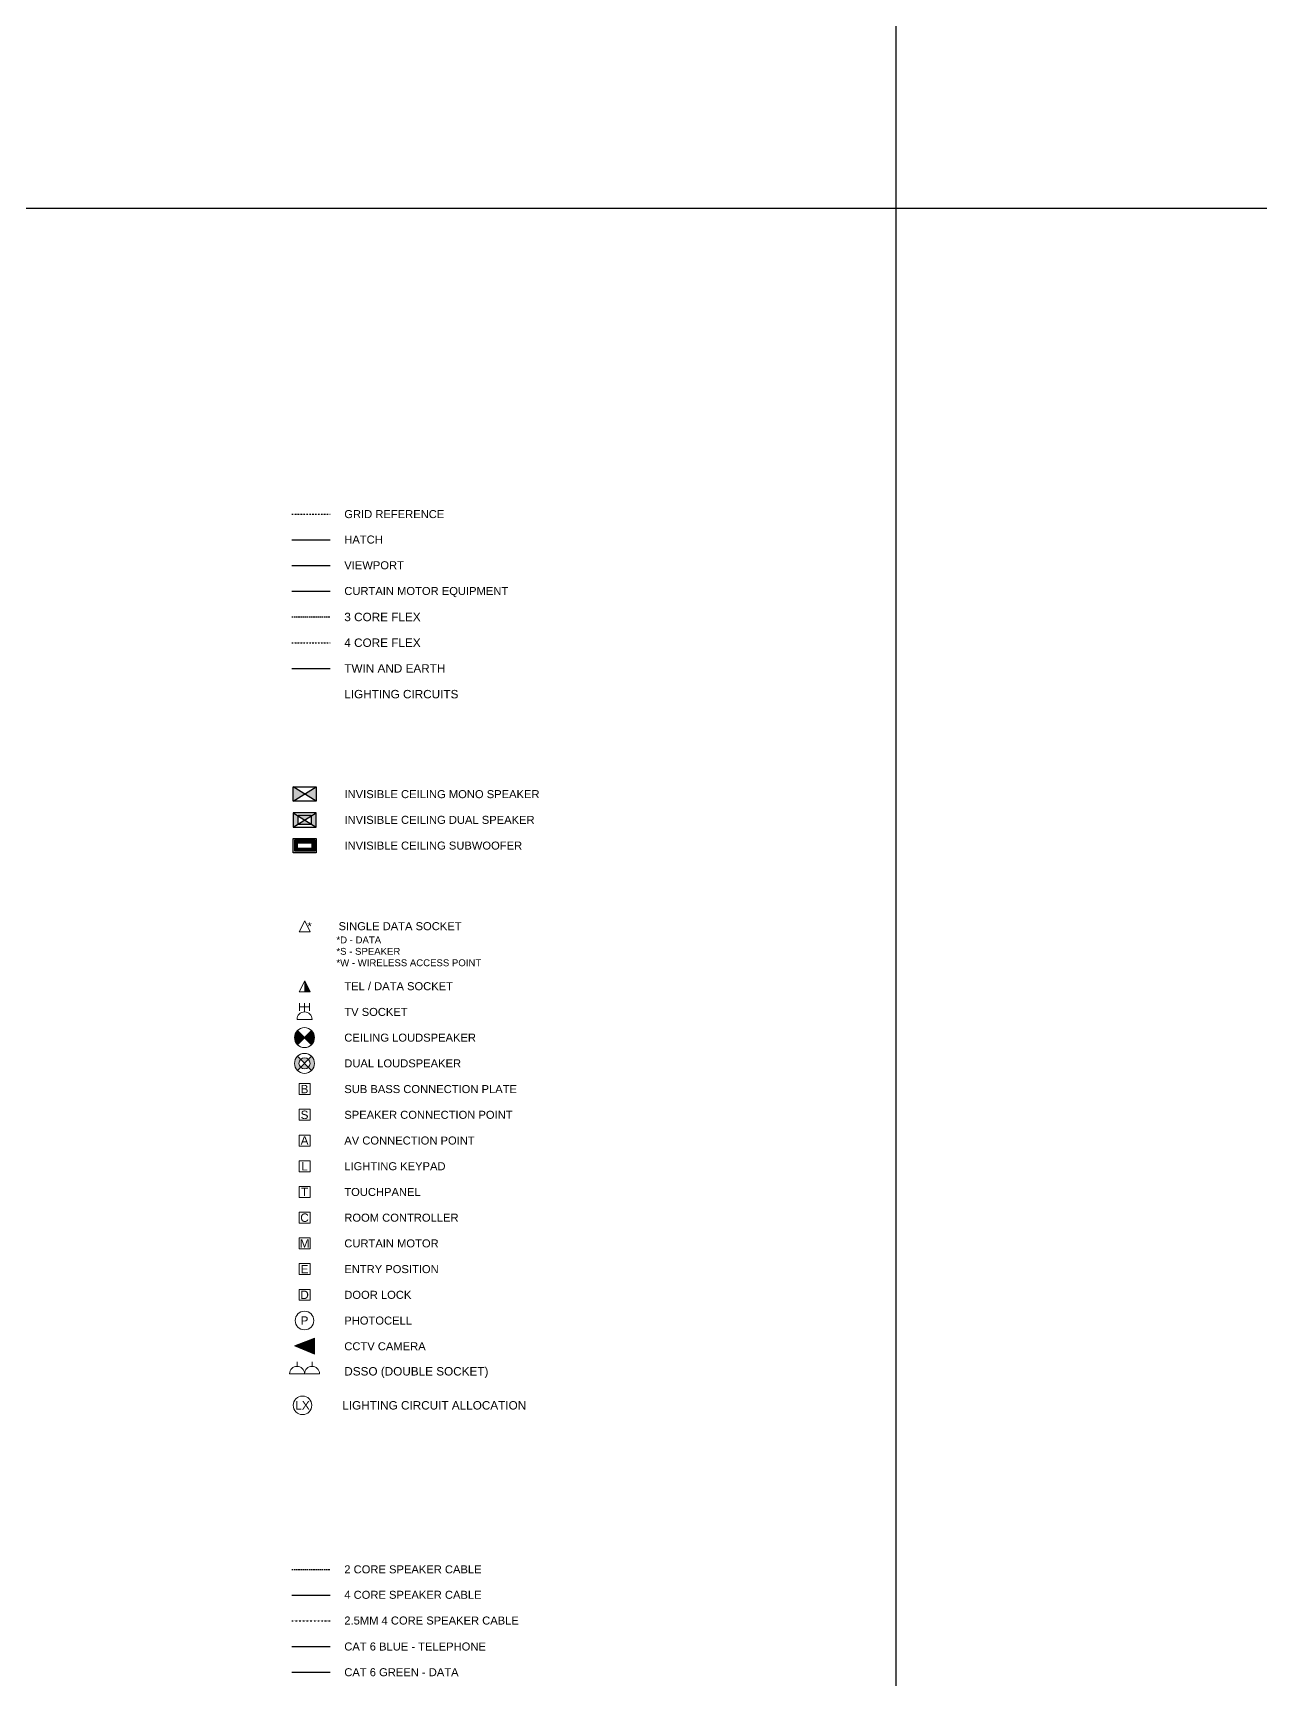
# Model space of a CAD drawing. Header units: millimetres. Extents: x -71336 to -35435, y -26189 to 22712.
# Drawn here: x -55996 to -53849, y -2834 to 47 of the extents above; entities that cross this region are included whole.
import ezdxf
from ezdxf.enums import TextEntityAlignment as Align

# ---------------------------------------------------------------- set-up
doc = ezdxf.new("R2010")
doc.units = ezdxf.units.MM
for name, pattern in [('DASHDOT', [1, 0.5, -0.25, 0, -0.25]), ('DASHED', [0.75, 0.5, -0.25]), ('DIVIDE', [1.25, 0.5, -0.25, 0, -0.25, 0, -0.25])]:
    doc.linetypes.add(name, pattern=pattern)
for name, color, linetype in [('SC - 2 Core Speaker', 211, 'DASHED'), ('SC - 3 Core Flex', 7, 'DASHED'), ('SC - 4 Core Flex', 7, 'DASHDOT'), ('SC - 4 Core Speaker', 211, 'Continuous'), ('SC - Audio Equipment', 7, 'Continuous'), ('SC - Cat - Blue - Tel', 5, 'Continuous'), ('SC - Cat - Green - Data', 84, 'Continuous'), ('SC - Curtain Motor Equipment', 7, 'Continuous'), ('SC - Grid Reference', 252, 'DASHDOT'), ('SC - Hatch', 252, 'Continuous'), ('SC - Induction Loop 4 Core Speaker', 211, 'DIVIDE'), ('SC - Layout', 252, 'Continuous'), ('SC - Text', 7, 'Continuous'), ('SC - Twin and Earth', 7, 'Continuous')]:
    doc.layers.add(name, color=color, linetype=linetype)
doc.layers.add('SC - Equipment', color=7, linetype='Continuous', lineweight=13)
doc.layers.add('SC - Viewport', color=255, linetype='Continuous', plot=False)
doc.styles.add('STYLE1', font='arial.ttf', dxfattribs={"height": 50})

# ---------------------------------------------------------------- blocks, each defined once
blk = doc.blocks.new('Speaker - Invisible Stereo')
at = {"ltscale": 5}
h = blk.add_hatch(color=0, dxfattribs=at)
h.dxf.hatch_style = 1
h.paths.add_polyline_path([(-120, 75), (0, 0), (120, 75)])
h.paths.add_polyline_path([(120, -75), (0, 0), (-120, -75)])
h.paths.add_polyline_path([(200, 125), (120, 75), (120, -75), (200, -125)])
h.paths.add_polyline_path([(-200, -125), (-120, -75), (-120, 75), (-200, 125)])
at = {"color": 0, "ltscale": 5}
for points in [[(-200, -125), (200, -125), (200, 125), (-200, 125)], [(-120, -75), (120, -75), (120, 75), (-120, 75)], [(-120, -75), (120, -75), (120, 75), (-120, 75)]]:
    blk.add_lwpolyline(points, close=True, dxfattribs=at)
for points in [[(-200, 125), (200, -125)], [(-200, -125), (200, 125)]]:
    blk.add_lwpolyline(points, dxfattribs=at)
blk = doc.blocks.new('Speaker - Invisible Mono')
at = {"ltscale": 5}
h = blk.add_hatch(color=0, dxfattribs=at)
h.dxf.hatch_style = 1
h.paths.add_polyline_path([(200, -125), (200, 125), (0, 0)])
h.paths.add_polyline_path([(-200, 125), (-200, -125), (0, 0)])
blk.add_lwpolyline([(-200, 125), (200, 125), (200, -125), (-200, -125)], close=True, dxfattribs=at)
for points in [[(-200, -125), (200, 125)], [(200, -125), (-200, 125)]]:
    blk.add_lwpolyline(points, dxfattribs=at)
blk = doc.blocks.new('INVISIBLE SUB')
at = {"layer": 'SC - Audio Equipment', "ltscale": 5}
h = blk.add_hatch(color=0, dxfattribs=at)
h.dxf.hatch_style = 1
h.paths.add_polyline_path([(-175, 100), (-175, -100), (175, -100), (175, 100)])
h.paths.add_polyline_path([(125, 50), (125, -50), (-125, -50), (-125, 50)], flags=16)
at = {"layer": 'SC - Audio Equipment', "color": 0, "ltscale": 5}
for points in [[(-200, 125), (200, 125), (200, -125), (-200, -125)], [(-175, 100), (175, 100), (175, -100), (-175, -100)], [(-125, 50), (125, 50), (125, -50), (-125, -50)]]:
    blk.add_lwpolyline(points, close=True, dxfattribs=at)

msp = doc.modelspace()

# ---------------------------------------------------------------- hatches: boundary and pattern name
at = {"layer": 'SC - Equipment'}
for points in [[(-55510.508, -1630.935), (-55520.13, -1611.691), (-55520.13, -1630.935)], [(-55538.167, -2250.261), (-55502.813, -2265.232), (-55502.813, -2237.393)]]:
    msp.add_hatch(color=256, dxfattribs=at).paths.add_polyline_path(points)
h = msp.add_hatch(color=256, dxfattribs=at)
h.paths.add_polyline_path([(-55532.86, -1723.687), (-55520.486, -1711.313), (-55532.86, -1698.938, 0.19891237), (-55537.986, -1711.313, 0.19891237)])
h.paths.add_polyline_path([(-55508.111, -1723.687, 0.19891237), (-55502.986, -1711.313, 0.19891237), (-55508.111, -1698.938), (-55520.486, -1711.313)])
h = msp.add_hatch(color=256, dxfattribs=at)
h.paths.add_polyline_path([(-55513.582, -1763.216), (-55520.486, -1756.313), (-55527.389, -1763.216, 0.19891237), (-55520.486, -1766.075, 0.19891237)])
h.paths.add_polyline_path([(-55513.582, -1749.409, 0.19891237), (-55520.486, -1746.55, 0.19891237), (-55527.389, -1749.409), (-55520.486, -1756.313)])
h.paths.add_polyline_path([(-55508.111, -1768.687, 0.41421356), (-55508.111, -1743.938), (-55513.582, -1749.409, -0.41421356), (-55513.582, -1763.216)])
h.paths.add_polyline_path([(-55532.86, -1768.687), (-55527.389, -1763.216, -0.41421356), (-55527.389, -1749.409), (-55532.86, -1743.938, 0.41421356)])

# ---------------------------------------------------------------- linework, layer by layer
at = {"ltscale": 5}
msp.add_lwpolyline([(-48745.154, -260.478), (-57357.202, -260.478)], dxfattribs=at)
at = {"layer": 'SC - 2 Core Speaker', "ltscale": 5}
msp.add_line((-55542.596, -2641.622), (-55475.743, -2641.622), dxfattribs=at)
at = {"layer": 'SC - 3 Core Flex', "ltscale": 5}
msp.add_line((-55542.596, -975.289), (-55475.743, -975.289), dxfattribs=at)
at = {"layer": 'SC - 4 Core Flex', "ltscale": 5}
msp.add_line((-55542.596, -1020.289), (-55475.743, -1020.289), dxfattribs=at)
at = {"layer": 'SC - 4 Core Speaker', "ltscale": 5}
msp.add_line((-55542.596, -2686.622), (-55475.743, -2686.622), dxfattribs=at)
at = {"layer": 'SC - Cat - Blue - Tel', "ltscale": 5}
msp.add_line((-55542.596, -2776.622), (-55475.743, -2776.622), dxfattribs=at)
at = {"layer": 'SC - Cat - Green - Data', "ltscale": 5}
msp.add_line((-55542.596, -2821.622), (-55475.743, -2821.622), dxfattribs=at)
at = {"layer": 'SC - Curtain Motor Equipment', "ltscale": 5}
msp.add_line((-55542.596, -930.289), (-55475.743, -930.289), dxfattribs=at)
at = {"layer": 'SC - Equipment'}
for p, q in [((-55520.13, -1611.691), (-55520.13, -1630.935)), ((-55529.236, -1664.125), (-55529.236, -1651)), ((-55529.236, -1657.563), (-55511.736, -1657.563)), ((-55520.486, -1666.313), (-55520.486, -1651)), ((-55511.736, -1664.125), (-55511.736, -1651)), ((-55533.611, -1679.438), (-55507.361, -1679.438)), ((-55508.111, -1723.687), (-55532.86, -1698.938)), ((-55532.86, -1723.687), (-55508.111, -1698.938)), ((-55508.111, -1768.687), (-55532.86, -1743.938)), ((-55532.86, -1768.687), (-55508.111, -1743.938)), ((-55538.167, -2250.261), (-55502.813, -2237.393)), ((-55502.813, -2237.393), (-55502.813, -2265.232)), ((-55538.167, -2250.261), (-55502.813, -2265.232)), ((-55546.744, -2299.546), (-55494.244, -2299.546)), ((-55533.619, -2286.421), (-55533.619, -2278.765)), ((-55507.369, -2286.421), (-55507.369, -2278.765))]:
    msp.add_line(p, q, dxfattribs=at)
for points in [[(-55520.13, -1506.691), (-55510.508, -1525.935), (-55529.752, -1525.935)], [(-55520.13, -1611.691), (-55510.508, -1630.935), (-55529.752, -1630.935)], [(-55530.108, -1791.691), (-55510.864, -1791.691), (-55510.864, -1810.935), (-55530.108, -1810.935)], [(-55530.108, -1836.691), (-55510.864, -1836.691), (-55510.864, -1855.935), (-55530.108, -1855.935)], [(-55530.108, -1881.691), (-55510.864, -1881.691), (-55510.864, -1900.935), (-55530.108, -1900.935)], [(-55530.108, -1926.691), (-55510.864, -1926.691), (-55510.864, -1945.935), (-55530.108, -1945.935)], [(-55530.108, -1971.691), (-55510.864, -1971.691), (-55510.864, -1990.935), (-55530.108, -1990.935)], [(-55530.108, -2016.691), (-55510.864, -2016.691), (-55510.864, -2035.935), (-55530.108, -2035.935)], [(-55530.116, -2061.691), (-55510.872, -2061.691), (-55510.872, -2080.935), (-55530.116, -2080.935)], [(-55530.116, -2106.691), (-55510.872, -2106.691), (-55510.872, -2125.935), (-55530.116, -2125.935)], [(-55530.116, -2151.691), (-55510.872, -2151.691), (-55510.872, -2170.935), (-55530.116, -2170.935)]]:
    msp.add_lwpolyline(points, close=True, dxfattribs=at)
for centre, radius in [((-55520.486, -1711.313), 17.5), ((-55520.486, -1756.313), 17.5), ((-55520.486, -1756.313), 9.763), ((-55520.494, -2206.313), 16.25), ((-55523.975, -2354.631), 16.25)]:
    msp.add_circle(centre, radius, dxfattribs=at)
for centre in [(-55520.486, -1679.438), (-55533.619, -2299.546), (-55507.369, -2299.546)]:
    msp.add_arc(centre, 13.125, 0, 180, dxfattribs=at)
at = {"layer": 'SC - Grid Reference', "ltscale": 5}
msp.add_line((-55542.596, -795.289), (-55475.743, -795.289), dxfattribs=at)
at = {"layer": 'SC - Hatch', "ltscale": 5}
msp.add_line((-55542.596, -840.289), (-55475.743, -840.289), dxfattribs=at)
at = {"layer": 'SC - Induction Loop 4 Core Speaker', "ltscale": 5}
msp.add_line((-55542.596, -2731.622), (-55475.743, -2731.622), dxfattribs=at)
at = {"layer": 'SC - Layout'}
msp.add_lwpolyline([(-71111.023, 5156.741), (-54485.835, 5156.741), (-54485.835, -5688.854), (-71111.023, -5688.854)], close=True, dxfattribs=at)
at = {"layer": 'SC - Twin and Earth', "ltscale": 5}
msp.add_line((-55542.596, -1065.289), (-55475.743, -1065.289), dxfattribs=at)
at = {"layer": 'SC - Viewport', "ltscale": 5}
msp.add_line((-55542.596, -885.289), (-55475.743, -885.289), dxfattribs=at)

# ---------------------------------------------------------------- block references
at = {"xscale": 0.1, "yscale": 0.1, "zscale": 0.1}
for name, p in [('Speaker - Invisible Mono', (-55520.13, -1285.275)), ('Speaker - Invisible Stereo', (-55520.13, -1330.275))]:
    msp.add_blockref(name, p, dxfattribs=at)
at = {"layer": 'SC - Audio Equipment', "xscale": 0.1, "yscale": 0.1, "zscale": 0.1}
msp.add_blockref('INVISIBLE SUB', (-55520.13, -1375.275), dxfattribs=at)

# ---------------------------------------------------------------- texts
at = {"layer": 'SC - Equipment', "style": 'STYLE1'}
msp.add_text('*', height=14, dxfattribs=at).set_placement((-55515.319, -1516.313), align=Align.MIDDLE_LEFT)
for s, p in [('B', (-55520.486, -1801.313)), ('S', (-55520.486, -1846.313)), ('A', (-55520.385, -1891.313)), ('L', (-55520.486, -1936.313)), ('T', (-55520.486, -1981.313)), ('C', (-55520.486, -2026.313)), ('M', (-55520.389, -2071.313)), ('E', (-55520.389, -2116.313)), ('D', (-55520.389, -2161.313)), ('P', (-55520.494, -2206.313)), ('LX', (-55523.975, -2354.631))]:
    msp.add_text(s, height=14.7, dxfattribs=at).set_placement(p, align=Align.MIDDLE_CENTER)
at = {"layer": 'SC - Text', "style": 'STYLE1'}
for s, height, p in [('GRID REFERENCE', 14, (-55450.898, -795.289)), ('HATCH', 14, (-55450.898, -839.811)), ('VIEWPORT', 14, (-55450.898, -884.811)), ('CURTAIN MOTOR EQUIPMENT', 14, (-55450.898, -929.811)), ('3 CORE FLEX', 14.7, (-55450.898, -975.289)), ('4 CORE FLEX', 14.7, (-55450.898, -1020.289)), ('TWIN AND EARTH', 14.7, (-55450.898, -1065.289)), ('LIGHTING CIRCUITS', 14.7, (-55450.898, -1110.289)), ('INVISIBLE CEILING MONO SPEAKER', 14, (-55450.538, -1285.275)), ('INVISIBLE CEILING DUAL SPEAKER', 14, (-55450.538, -1330.275)), ('INVISIBLE CEILING SUBWOOFER', 14, (-55450.538, -1375.275)), ('SINGLE DATA SOCKET', 14, (-55460.893, -1516.313)), ('TEL / DATA SOCKET', 14, (-55450.893, -1621.313)), ('TV SOCKET', 14, (-55450.893, -1666.313)), ('CEILING LOUDSPEAKER', 14, (-55450.893, -1711.313)), ('DUAL LOUDSPEAKER', 14, (-55450.893, -1756.313)), ('SUB BASS CONNECTION PLATE', 14, (-55450.893, -1801.313)), ('SPEAKER CONNECTION POINT', 14, (-55450.893, -1846.313)), ('AV CONNECTION POINT', 14, (-55450.893, -1891.313)), ('LIGHTING KEYPAD ', 14, (-55450.893, -1936.313)), ('TOUCHPANEL', 14, (-55450.893, -1981.313)), ('ROOM CONTROLLER', 14, (-55450.893, -2026.313)), ('CURTAIN MOTOR', 14, (-55450.898, -2071.313)), ('ENTRY POSITION', 14, (-55450.898, -2116.313)), ('DOOR LOCK', 14, (-55450.898, -2161.313)), ('PHOTOCELL', 14, (-55450.902, -2206.313)), ('CCTV CAMERA', 14, (-55450.898, -2251.313)), ('DSSO (DOUBLE SOCKET)', 14.7, (-55450.902, -2295.109)), ('LIGHTING CIRCUIT ALLOCATION', 14.7, (-55454.383, -2354.631)), ('2 CORE SPEAKER CABLE', 14, (-55450.898, -2641.622)), ('4 CORE SPEAKER CABLE', 14, (-55450.898, -2686.144)), ('2.5MM 4 CORE SPEAKER CABLE', 14, (-55450.898, -2731.144)), ('CAT 6 BLUE - TELEPHONE', 14, (-55450.898, -2776.622)), ('CAT 6 GREEN - DATA', 14, (-55450.898, -2821.622))]:
    msp.add_text(s, height=height, dxfattribs=at).set_placement(p, align=Align.MIDDLE_LEFT)
at = {"layer": 'SC - Text', "ltscale": 5, "insert": (-55464.678, -1534.313), "char_height": 12, "width": 313.04175, "attachment_point": 1, "style": 'STYLE1'}
msp.add_mtext('*D - DATA^I^I\\P*S - SPEAKER\\P*W - WIRELESS ACCESS POINT', dxfattribs=at)

doc.saveas('drawing.dxf')
